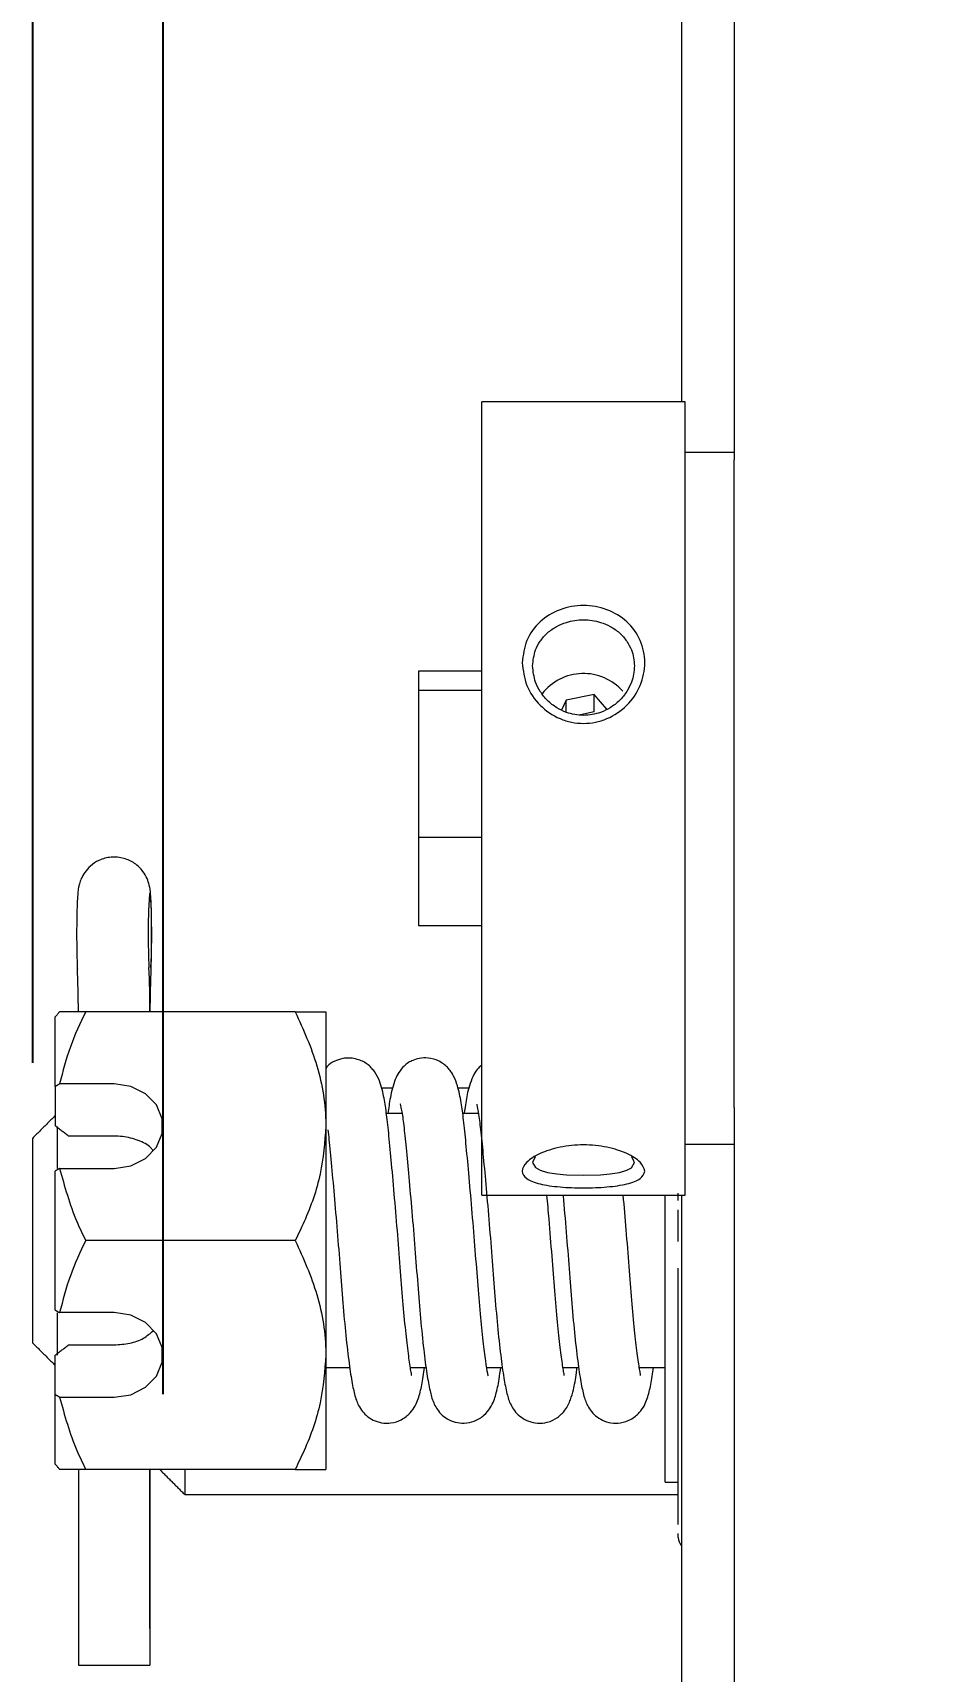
# Model space of a CAD drawing. Extents: x 2.5 to 18.9, y 8.1 to 42.4.
# Drawn here: x 2.521 to 4.738, y 29.409 to 33.436 of the extents above; entities that cross this region are included whole.
import ezdxf

# ---------------------------------------------------------------- set-up
doc = ezdxf.new("R2010")
doc.units = 0
doc.header["$LTSCALE"] = 0.5
doc.header["$MEASUREMENT"] = 0
doc.layers.get('Defpoints').update_dxf_attribs({"linetype": 'CONTINUOUS'})
doc.layers.add('DIM', color=1, linetype='CONTINUOUS')
doc.layers.add('OBJ', color=3, linetype='CONTINUOUS')
doc.styles.add('ROMANS', font='romans.shx', dxfattribs={"width": 0.9, "height": 0.375})
doc.dimstyles.new('GENIE', dxfattribs={"dimscale": 2, "dimtxt": 0.25, "dimasz": 0.156, "dimexe": 0.095, "dimexo": 0.0925, "dimgap": 0.095, "dimtad": 0, "dimtih": 1, "dimtoh": 1, "dimdec": 5, "dimzin": 4, "dimdsep": 46, "dimlunit": 5, "dimtxsty": 'ROMANS', "dimcen": 0.09, "dimadec": 0, "dimazin": 0, "dimtfac": 1, "dimtdec": 5, "dimtofl": 0, "dimtmove": 0, "dimatfit": 3, "dimfxl": 0, "dimfrac": 2, "dimtolj": 1, "dimtzin": 4, "dimarcsym": 0})
doc.dimstyles.new('GENIE1', dxfattribs={"dimscale": 2, "dimtxt": 0.25, "dimasz": 0.156, "dimexe": 0.095, "dimexo": 0.0925, "dimgap": 0.095, "dimtad": 0, "dimtih": 1, "dimtoh": 1, "dimdec": 5, "dimlfac": 1.333333, "dimzin": 4, "dimdsep": 46, "dimlunit": 5, "dimtxsty": 'ROMANS', "dimcen": 0.09, "dimadec": 0, "dimazin": 0, "dimtfac": 1, "dimtdec": 5, "dimtofl": 0, "dimtmove": 0, "dimatfit": 3, "dimfxl": 0, "dimfrac": 2, "dimtolj": 1, "dimtzin": 4, "dimarcsym": 0})

# ---------------------------------------------------------------- blocks, each defined once
blk = doc.blocks.new('*D32')
at = {"layer": 'Defpoints', "color": 0}
for p in [(18.8343, 39.7666), (18.8343, 30.782), (2.8408, 29.905)]:
    blk.add_point(p, dxfattribs=at)
at = {"layer": 'DIM', "color": 0, "lineweight": -2}
for p, q in [((2.8408, 30.09), (2.8408, 39.9566)), ((18.8343, 30.967), (18.8343, 39.9566)), ((3.1528, 39.7666), (8.269, 39.7666)), ((18.5223, 39.7666), (13.4061, 39.7666))]:
    blk.add_line(p, q, dxfattribs=at)
at = {"layer": 'DIM', "color": 0}
for points in [[(3.1528, 39.8186), (3.1528, 39.7146), (2.8408, 39.7666)], [(18.5223, 39.8186), (18.5223, 39.7146), (18.8343, 39.7666)]]:
    blk.add_solid(points, dxfattribs=at)
at = {"layer": 'DIM', "color": 0, "insert": (10.8376, 39.7666), "char_height": 0.375, "attachment_point": 5, "style": 'ROMANS'}
blk.add_mtext('\\A1;16\\POPERATOR OUTPUT\\PSHAFT LENGTH', dxfattribs=at)
blk = doc.blocks.new('*D34')
at = {"layer": 'Defpoints', "color": 0}
for p in [(2.5208, 41.2607), (18.8343, 30.782), (2.5208, 30.7195)]:
    blk.add_point(p, dxfattribs=at)
at = {"layer": 'DIM', "color": 0, "lineweight": -2}
for p, q in [((2.5208, 30.9045), (2.5208, 41.4507)), ((18.8343, 30.967), (18.8343, 41.4507)), ((2.8328, 41.2607), (7.217, 41.2607)), ((18.5223, 41.2607), (14.1381, 41.2607))]:
    blk.add_line(p, q, dxfattribs=at)
at = {"layer": 'DIM', "color": 0}
for points in [[(2.8328, 41.3127), (2.8328, 41.2087), (2.5208, 41.2607)], [(18.5223, 41.3127), (18.5223, 41.2087), (18.8343, 41.2607)]]:
    blk.add_solid(points, dxfattribs=at)
at = {"layer": 'DIM', "color": 0, "insert": (10.6776, 41.2607), "char_height": 0.375, "attachment_point": 5, "style": 'ROMANS'}
blk.add_mtext('\\A1;21 3/4 OVERALL LENGTH', dxfattribs=at)

msp = doc.modelspace()

# ---------------------------------------------------------------- linework, layer by layer
at = {"layer": 'OBJ', "linetype": 'Continuous', "lineweight": 15}
for p, q in [((4.1150101, 34.0900023), (4.1150101, 32.5293462)), ((4.2445071, 34.0152196), (4.2445071, 32.386417)), ((3.6240087, 30.6381471), (3.6240087, 32.5293462)), ((4.1240072, 30.6381471), (4.1240072, 32.5293462)), ((4.2445071, 32.404289), (4.2435074, 32.4043454)), ((4.2445071, 30.794316), (4.2445071, 32.386417)), ((3.4688113, 31.8668476), (3.4688113, 31.8191498)), ((3.6240087, 31.8191498), (3.4688113, 31.8191498)), ((3.4688113, 31.8191498), (3.4688113, 31.4581615)), ((3.8316112, 31.7954863), (3.8203426, 31.7713581)), ((3.9001988, 31.80943), (3.8316112, 31.7954863)), ((3.8316112, 31.7659702), (3.8316112, 31.7954863)), ((3.9316531, 31.7732636), (3.9001988, 31.80943)), ((3.9001988, 31.7666789), (3.9001988, 31.80943)), ((3.9001988, 31.7666789), (3.8662945, 31.7597845)), ((3.6240087, 31.4581615), (3.4688113, 31.4581615)), ((3.4688113, 31.4581615), (3.4688113, 31.2418483)), ((2.5758117, 30.8462002), (2.5758117, 31.0170496)), ((2.6328491, 31.0299984), (2.5867189, 31.0299984)), ((3.1658085, 31.0299984), (2.6508103, 31.0299984)), ((2.8408083, 31.0299984), (2.808772, 31.0299984)), ((3.2408071, 31.0299984), (3.2408071, 30.7487489)), ((2.7208106, 30.8526722), (2.5867189, 30.8526722)), ((2.5758117, 30.8462002), (2.5758117, 30.7490634)), ((4.2445071, 30.794316), (4.2445071, 27.2253916)), ((2.58081, 30.7477539), (2.58081, 30.6446426)), ((3.2408071, 30.7487489), (3.2408071, 30.18625)), ((2.5208112, 30.2154985), (2.5208112, 30.7195004)), ((2.7208106, 30.7241092), (2.6086506, 30.7241092)), ((4.2435074, 30.7043505), (4.2445071, 30.7044115)), ((2.5758117, 30.2966453), (2.5758117, 30.6383536)), ((2.5867189, 30.6448256), (2.7208106, 30.6448256)), ((3.6240087, 30.5793497), (3.6240087, 30.6381471)), ((4.1240072, 30.5793497), (4.1240072, 30.6381471)), ((4.0750093, 29.873748), (4.0750093, 30.5793497)), ((4.1070081, 30.5661944), (4.1070081, 30.5841838)), ((4.1150101, 30.5793497), (4.1150101, 26.8624087)), ((4.1070081, 30.4652795), (4.1070081, 30.5428172)), ((3.1658085, 30.4674995), (2.6508103, 30.4674995)), ((4.1070081, 29.769163), (4.1070081, 30.3998036)), ((2.58081, 30.2901076), (2.58081, 30.1855085)), ((2.7208106, 30.2901733), (2.5867189, 30.2901733)), ((2.6086506, 30.2108944), (2.7208106, 30.2108944)), ((2.5758117, 30.0888035), (2.5758117, 30.1859356)), ((3.2408071, 30.18625), (3.2408071, 29.9050006)), ((2.5758117, 29.9179493), (2.5758117, 30.0888035)), ((2.5867189, 30.0823267), (2.7208106, 30.0823267)), ((2.6328116, 29.9050006), (2.5867189, 29.9050006)), ((3.1658085, 29.9050006), (2.6508103, 29.9050006)), ((2.8087345, 29.9050006), (2.8087345, 29.4235171)), ((2.8087345, 29.9050006), (2.8087345, 29.5135154)), ((2.8408083, 29.9050006), (2.8088095, 29.9050006)), ((2.8343081, 29.9030012), (2.8343081, 29.9050006)), ((2.8943117, 29.9050006), (2.8943117, 29.8430024)), ((4.1070081, 29.7376195), (4.1070081, 29.747006)), ((2.8088095, 29.5135154), (2.8087345, 29.5135154)), ((2.6328116, 29.4235171), (2.8087345, 29.4235171))]:
    msp.add_line(p, q, dxfattribs=at)
at = {"layer": 'OBJ', "linetype": 'Continuous', "lineweight": 15, "flags": 128}
for points in [[(2.8112923, 31.1389951), (2.812353, 31.1680136), (2.8128927, 31.2045602), (2.812827, 31.2433407), (2.8121746, 31.2787421), (2.8110201, 31.3056393), (2.809537, 31.3201369), (2.8079366, 31.3201369), (2.8064488, 31.3056393), (2.8052943, 31.2787421), (2.8046419, 31.2433407), (2.8045762, 31.2045602), (2.8051159, 31.1680136), (2.8061766, 31.1389951)], [(2.7208106, 30.6448256), (2.7618533, 30.6510959), (2.7979446, 30.6691415), (2.8247338, 30.6967896), (2.8389873, 30.7307033), (2.8389873, 30.7667946), (2.8247338, 30.8007129), (2.7979446, 30.828361), (2.7618533, 30.8464067), (2.7208106, 30.8526722)], [(3.7553548, 30.6732998), (3.7490095, 30.6596142), (3.7563451, 30.6465903), (3.7676277, 30.6403248), (3.7856452, 30.6349932), (3.8085249, 30.6312855), (3.8320242, 30.6292017), (3.8740807, 30.6281269), (3.9160526, 30.6292064), (3.9395237, 30.6312949), (3.9623894, 30.6349979), (3.9803881, 30.6403201), (3.9916708, 30.6465809), (3.9990111, 30.6596142), (3.9990111, 30.6596142)], [(2.7208106, 30.0823267), (2.7618533, 30.0885923), (2.7979446, 30.1066426), (2.8247338, 30.1342907), (2.8389873, 30.1682044), (2.8389873, 30.2042957), (2.8247338, 30.2382093), (2.7979446, 30.2658574), (2.7618533, 30.2839078), (2.7208106, 30.2901733)]]:
    msp.add_lwpolyline(points, dxfattribs=at)
at = {"layer": 'OBJ', "linetype": 'Continuous', "lineweight": 15}
for centre, radius, start, end in [((3.8740623, 31.7321521), 0.1291002, 41.468434, 142.1522043), ((0.1672172, 31.027514), 2.4656331, 0.057732, 2.5914544), ((0.3567207, 31.0278297), 2.4519772, 0.0506752, 2.5985112), ((5.2607482, 31.0278297), 2.4519772, 177.4014888, 179.9493248), ((4.1370398, 29.7376332), 0.0300317, 180.0262054, 222.815416)]:
    msp.add_arc(centre, radius, start, end, dxfattribs=at)
for points in [[(4.1240072, 32.5293462), (3.6240087, 32.5293462)], [(4.2435074, 32.4043454), (4.1240072, 32.4043454)], [(3.6240087, 31.8668476), (3.4688113, 31.8668476)], [(3.4688113, 31.2418483), (3.6240087, 31.2418483)], [(2.5758117, 30.8462002), (2.5867189, 30.8526722)], [(3.4057243, 30.8419997), (3.3772595, 30.8419997)], [(3.5931738, 30.8419997), (3.5654788, 30.8419997)], [(2.5758117, 30.7745009), (2.5208112, 30.7195004)], [(3.4281394, 30.7794993), (3.3897859, 30.7794993)], [(3.6157532, 30.7794993), (3.5771228, 30.7794993)], [(2.6086506, 30.7241092), (2.5758117, 30.7490634)], [(4.1240072, 30.7043505), (4.2435074, 30.7043505)], [(3.9990111, 30.6596142), (3.9926657, 30.6732904)], [(2.5867189, 30.6448256), (2.5758117, 30.6383536)], [(3.6240087, 30.5793497), (4.1240072, 30.5793497)], [(2.5758117, 30.2966453), (2.5867189, 30.2901733)], [(2.5208112, 30.2154985), (2.5758117, 30.160498)], [(2.5758117, 30.1859356), (2.6086506, 30.2108944)], [(3.2408071, 30.1554997), (3.2995013, 30.1554997)], [(3.44871, 30.1554997), (3.487162, 30.1554997)], [(3.6362159, 30.1554997), (3.6747195, 30.1554997)], [(3.8236091, 30.1554997), (3.861972, 30.1554997)], [(4.0111526, 30.1554997), (4.0750093, 30.1554997)], [(2.5867189, 30.0823267), (2.5758117, 30.0888035)], [(2.6328116, 29.9050006), (2.6328116, 29.4235171)], [(2.8088095, 29.5135154), (2.8088095, 29.9050006)], [(2.8343081, 29.9030012), (2.8943117, 29.8430024)], [(4.0750093, 29.873748), (4.1070081, 29.873748)], [(2.8943117, 29.8430024), (4.1070081, 29.8430024)]]:
    msp.add_open_spline(points, degree=1, dxfattribs=at)
for points, knots in [([(3.7233701, 31.8878171), (3.7257081, 31.9066401), (3.7303695, 31.9441675), (3.764705, 31.9907462), (3.8065239, 32.0162037), (3.8443617, 32.0267887), (3.8739205, 32.0294429), (3.9035079, 32.0267958), (3.9413506, 32.0162121), (3.9835625, 31.9908107), (4.0166162, 31.9441511), (4.0286796, 31.888037), (4.0166023, 31.8305759), (3.9835416, 31.78064), (3.9413546, 31.7524953), (3.903521, 31.7406737), (3.8739541, 31.737676), (3.8443859, 31.7406693), (3.8065379, 31.7525193), (3.7647, 31.7806811), (3.73038, 31.8307012), (3.7257115, 31.8687392), (3.7233701, 31.8878171)], [0, 0, 0, 0, 0.063107473, 0.125817808, 0.187909957, 0.219137275, 0.249912051, 0.280690719, 0.311973591, 0.374145315, 0.436831913, 0.500004661, 0.563193199, 0.625888763, 0.688045641, 0.719274476, 0.750073922, 0.780823891, 0.812085357, 0.874192885, 0.936901338, 1, 1, 1, 1]), ([(3.7490095, 31.8800075), (3.7504134, 31.8663802), (3.7526708, 31.8444683), (3.7674029, 31.8158538), (3.7848271, 31.7941141), (3.8070704, 31.7767307), (3.8366124, 31.762577), (3.8739632, 31.7558851), (3.911319, 31.7625522), (3.9408997, 31.7766952), (3.9631337, 31.7940812), (3.9806988, 31.8158449), (3.9949597, 31.8444355), (4.0015286, 31.8802114), (3.994962, 31.9148722), (3.9807182, 31.9418547), (3.9631553, 31.9618227), (3.9409195, 31.9774124), (3.9113244, 31.9899489), (3.8739627, 31.9954907), (3.8366133, 31.9899235), (3.8070731, 31.9773901), (3.7848309, 31.961813), (3.7674033, 31.9418544), (3.7526723, 31.9149253), (3.7504139, 31.8933958), (3.7490095, 31.8800075)], [0, 0, 0, 0, 0.054663637, 0.087896221, 0.125008813, 0.162294124, 0.195573343, 0.249926319, 0.304332829, 0.337628187, 0.374924253, 0.412091812, 0.445351804, 0.50000241, 0.554613754, 0.587870679, 0.625040661, 0.662350196, 0.69565885, 0.750095109, 0.804423799, 0.83770017, 0.874986831, 0.912108879, 0.945343938, 1, 1, 1, 1]), ([(2.811236, 31.1342596), (2.8114522, 31.1387531), (2.8121031, 31.1522767), (2.8128045, 31.1806166), (2.8131052, 31.2183652), (2.8128576, 31.255767), (2.8120769, 31.2892574), (2.8109393, 31.3128593), (2.8096819, 31.327058), (2.8075389, 31.3408106), (2.8020226, 31.3580859), (2.7907422, 31.3773715), (2.7717822, 31.3957483), (2.7443671, 31.4086241), (2.7132856, 31.4115781), (2.684517, 31.4038426), (2.6627971, 31.3895579), (2.6485379, 31.3736053), (2.639854, 31.3581341), (2.635315, 31.3449486), (2.633174, 31.3350876), (2.6317633, 31.3252652), (2.6306347, 31.3119868), (2.6295043, 31.288282), (2.6287329, 31.2541181), (2.6285145, 31.2159402), (2.6288508, 31.1790083), (2.6295381, 31.1516742), (2.6301673, 31.138666), (2.6303805, 31.1342596)], [0, 0, 0, 0, 0.026040153, 0.078369261, 0.128435922, 0.177985439, 0.227777326, 0.27884931, 0.314068051, 0.338110656, 0.363006955, 0.38994066, 0.428578853, 0.46760971, 0.509888258, 0.551699571, 0.585112881, 0.613387502, 0.637413927, 0.657071255, 0.672287839, 0.688766702, 0.722941089, 0.772555464, 0.825086887, 0.875002467, 0.924552533, 0.974442524, 1, 1, 1, 1]), ([(2.5867189, 31.0299984), (2.5851086, 31.0280902), (2.581469, 31.0237772), (2.5778369, 31.0194579), (2.5758117, 31.0170496)], [0, 0, 0, 0, 0.442430726, 1, 1, 1, 1]), ([(2.6508103, 31.0299984), (2.6372758, 31.0014104), (2.6100455, 30.9438936), (2.5945251, 30.8831993), (2.5867189, 30.8526722)], [0, 0, 0, 0, 0.497035599, 1, 1, 1, 1]), ([(2.6508103, 31.0299984), (2.6394428, 31.0299984), (2.6120058, 31.0299984), (2.5960588, 31.0299984), (2.5867189, 31.0299984)], [0, 0, 0, 0, 0.414313404, 1, 1, 1, 1]), ([(3.1658085, 31.0299984), (3.1855061, 30.9862652), (3.2256182, 30.897207), (3.2406951, 30.799963), (3.2408042, 30.7500724), (3.2408071, 30.7487489)], [0, 0, 0, 0, 0.484345517, 0.986321263, 1, 1, 1, 1]), ([(3.1658085, 31.0299984), (3.1769518, 31.0299984), (3.2033164, 31.0299984), (3.2337105, 31.0299984), (3.2384217, 31.0299984), (3.2408071, 31.0299984)], [0, 0, 0, 0, 0.26546278, 0.628077922, 1, 1, 1, 1]), ([(3.4509111, 30.1366327), (3.4512573, 30.1365715), (3.4521448, 30.1364148), (3.4493611, 30.1492584), (3.44429, 30.1831604), (3.4378215, 30.2375623), (3.4310103, 30.3084991), (3.4247755, 30.3914986), (3.4176091, 30.4812825), (3.4099955, 30.5721674), (3.4025941, 30.6552728), (3.3962954, 30.723972), (3.3903601, 30.7779202), (3.3842905, 30.8182143), (3.3760819, 30.8539419), (3.3626515, 30.8811775), (3.3479358, 30.8979748), (3.3313784, 30.908285), (3.3163214, 30.9137882), (3.299831, 30.9164696), (3.2807764, 30.9154078), (3.2615827, 30.9082765), (3.246349, 30.8997412), (3.2418873, 30.8912433), (3.2408071, 30.8891859)], [0, 0, 0, 0, 0.020966646, 0.0537617716, 0.1141655931, 0.1805858981, 0.2523162199, 0.325293004, 0.4006000866, 0.4778263138, 0.5545835282, 0.6245217796, 0.6876547632, 0.7470121386, 0.8120581035, 0.8486731813, 0.8785621596, 0.891002892, 0.9032108222, 0.9189972995, 0.9391885839, 0.9634904514, 0.9911605963, 1, 1, 1, 1]), ([(3.6389286, 30.1355016), (3.6389491, 30.135481), (3.6403268, 30.1340939), (3.6379735, 30.1415686), (3.6337621, 30.1696384), (3.6271745, 30.2203842), (3.6204436, 30.2867634), (3.6140698, 30.3668849), (3.6072497, 30.4553243), (3.5996702, 30.5465512), (3.5921408, 30.6328848), (3.5854417, 30.7058824), (3.5796326, 30.764035), (3.5734306, 30.8081914), (3.5666568, 30.8429822), (3.5555844, 30.8720637), (3.5444769, 30.889237), (3.5306152, 30.9016231), (3.5159305, 30.9108003), (3.4941381, 30.9173525), (3.4722548, 30.9162647), (3.4558857, 30.9113327), (3.4416986, 30.9037021), (3.4252283, 30.8901657), (3.4089057, 30.862699), (3.399328, 30.8217719), (3.3951214, 30.7926748), (3.3932167, 30.7794993)], [0, 0, 0, 0, 0.000441823, 0.029688432, 0.081157501, 0.135768851, 0.195341566, 0.257096466, 0.320005667, 0.385054393, 0.450355022, 0.5117829, 0.566315137, 0.6171628, 0.672647696, 0.706053948, 0.73953752, 0.753406161, 0.76561187, 0.786646312, 0.803822795, 0.81656959, 0.826284407, 0.841611653, 0.89279535, 0.951456174, 1, 1, 1, 1]), ([(3.6240087, 30.8987977), (3.6211591, 30.8963373), (3.6128497, 30.8891627), (3.5996869, 30.8685061), (3.5887305, 30.8324683), (3.5837844, 30.8025143), (3.5812559, 30.7829692), (3.580807, 30.7794993)], [0, 0, 0, 0, 0.081510077, 0.237687502, 0.608873588, 0.930560627, 1, 1, 1, 1]), ([(3.4243096, 30.8026465), (3.4242028, 30.8028098), (3.4223759, 30.8056034), (3.4277633, 30.7879262), (3.4321684, 30.7531611), (3.4382218, 30.6955423), (3.444865, 30.6236329), (3.4523077, 30.5388835), (3.4598195, 30.4484071), (3.4666437, 30.358583), (3.4734846, 30.2733075), (3.4812063, 30.198572), (3.4886995, 30.1402575), (3.4963432, 30.0986258), (3.5024325, 30.0751969), (3.5118288, 30.0560776), (3.522605, 30.0416823), (3.538717, 30.028655), (3.5582087, 30.0201345), (3.5826865, 30.0172655), (3.6078492, 30.0226848), (3.6308366, 30.0372008), (3.6510712, 30.0634029), (3.6591877, 30.0895969), (3.6660953, 30.1194232), (3.6694947, 30.145644), (3.6707725, 30.1554997)], [0, 0, 0, 0, 0.003073675, 0.052578548, 0.106491367, 0.163003151, 0.222960817, 0.285857575, 0.349841008, 0.412495072, 0.475655113, 0.541925047, 0.60549231, 0.661676997, 0.709136158, 0.728433355, 0.745675175, 0.762420016, 0.779358862, 0.796486824, 0.816994255, 0.841232643, 0.865214155, 0.914062107, 0.967698339, 1, 1, 1, 1]), ([(3.6117545, 30.8025667), (3.6118024, 30.8020303), (3.611977, 30.8000771), (3.6163142, 30.7789818), (3.6218604, 30.7352556), (3.6278152, 30.6726134), (3.6348857, 30.5958273), (3.6423761, 30.5082213), (3.6497947, 30.417487), (3.6563021, 30.3287928), (3.663605, 30.2461969), (3.6713033, 30.1767619), (3.6787828, 30.1240476), (3.6862541, 30.0884976), (3.6931758, 30.0663067), (3.7059999, 30.0463872), (3.7207669, 30.0322873), (3.7390477, 30.0223606), (3.7620352, 30.0173372), (3.7875492, 30.0200464), (3.8114812, 30.0315788), (3.8326664, 30.053715), (3.8431163, 30.0774516), (3.8500297, 30.1031747), (3.8552453, 30.1292305), (3.8578422, 30.1511453), (3.8583582, 30.1554997)], [0, 0, 0, 0, 0.019376285, 0.070553434, 0.125552104, 0.1829913, 0.244114232, 0.307588296, 0.371370802, 0.433474767, 0.497855682, 0.564231551, 0.62532035, 0.678918173, 0.722296656, 0.74006433, 0.756786137, 0.773672891, 0.790598259, 0.809705032, 0.832931308, 0.857391359, 0.893015127, 0.931659442, 0.986421189, 1, 1, 1, 1]), ([(3.2408071, 30.7487489), (3.2379547, 30.7093817), (3.2321467, 30.6292242), (3.1985079, 30.5360224), (3.173178, 30.4829424), (3.1658085, 30.4674995)], [0, 0, 0, 0, 0.406290331, 0.827267334, 1, 1, 1, 1]), ([(3.2458993, 30.7392075), (3.2467974, 30.731687), (3.2496956, 30.7074187), (3.2549584, 30.6491886), (3.2622407, 30.5690609), (3.2697709, 30.4794008), (3.2769619, 30.3889484), (3.283474, 30.3016891), (3.2910628, 30.2224171), (3.2986801, 30.1583552), (3.3061962, 30.1107249), (3.3134228, 30.0805447), (3.3220796, 30.0575974), (3.3398227, 30.0370833), (3.3569633, 30.0254847), (3.3779734, 30.0184384), (3.4033328, 30.018073), (3.4279864, 30.026196), (3.4563422, 30.0493812), (3.4694797, 30.0806503), (3.4768066, 30.1101089), (3.4812766, 30.1403949), (3.483506, 30.1554997)], [0, 0, 0, 0, 0.029784397, 0.096112397, 0.166361123, 0.238622397, 0.310325982, 0.380804273, 0.454811735, 0.528971952, 0.595463156, 0.653208107, 0.698010464, 0.717112432, 0.736144355, 0.755330448, 0.775455067, 0.800158303, 0.828049344, 0.881829367, 0.941063745, 1, 1, 1, 1]), ([(2.8160794, 30.689041), (2.8144465, 30.6911731), (2.8059686, 30.7022423), (2.7803239, 30.7146097), (2.7482506, 30.72321), (2.727584, 30.7238872), (2.7208106, 30.7241092)], [0, 0, 0, 0, 0.086596351, 0.4495778167, 0.8196007685, 1, 1, 1, 1]), ([(4.0246457, 30.6381471), (4.0223074, 30.6316055), (4.0176455, 30.6185639), (3.9833153, 30.6057013), (3.9414968, 30.5996506), (3.9036572, 30.5973122), (3.8740964, 30.5967411), (3.8445109, 30.5973137), (3.8066647, 30.5996477), (3.7644564, 30.6056465), (3.7314051, 30.618714), (3.7193326, 30.6375358), (3.7314213, 30.6600536), (3.7644725, 30.6821375), (3.8066657, 30.6956413), (3.8444996, 30.7014479), (3.8740662, 30.7029383), (3.9036347, 30.7014539), (3.9414832, 30.6956265), (3.9833191, 30.6821568), (4.0176365, 30.6598584), (4.0223044, 30.6453995), (4.0246457, 30.6381471)], [0, 0, 0, 0, 0.06310681, 0.125813343, 0.187905922, 0.219133074, 0.249912912, 0.280692257, 0.311968509, 0.374147584, 0.436827077, 0.500003726, 0.563193196, 0.625886144, 0.688045341, 0.719273991, 0.750073544, 0.780823256, 0.812084667, 0.874193904, 0.936897023, 1, 1, 1, 1]), ([(2.5867189, 30.6448256), (2.5988896, 30.6006404), (2.6155531, 30.5401439), (2.6433229, 30.4829266), (2.6508103, 30.4674995)], [0, 0, 0, 0, 0.730376377, 1, 1, 1, 1]), ([(3.8258525, 30.1366749), (3.8262119, 30.1364561), (3.8273139, 30.1357851), (3.8254145, 30.1439285), (3.8218806, 30.1656676), (3.8165458, 30.2044919), (3.8098985, 30.266257), (3.8032773, 30.3430644), (3.7968339, 30.429509), (3.790183, 30.5107575), (3.7859565, 30.5596316), (3.7842513, 30.5793497)], [0, 0, 0, 0, 0.033145104, 0.101639205, 0.163566173, 0.292513832, 0.434571711, 0.584900173, 0.736161322, 0.893555503, 1, 1, 1, 1]), ([(3.8237171, 30.5793497), (3.8240998, 30.5750859), (3.8269646, 30.5431655), (3.8324788, 30.4767247), (3.8396146, 30.3868466), (3.8461556, 30.2995732), (3.8537532, 30.2206327), (3.8613614, 30.1569878), (3.8688899, 30.109764), (3.8760863, 30.0799533), (3.8849701, 30.056871), (3.9030913, 30.036395), (3.9203933, 30.0250311), (3.9416567, 30.0182334), (3.9670918, 30.018277), (3.9916542, 30.0268392), (4.0195289, 30.050451), (4.0321341, 30.0813093), (4.0394446, 30.1107524), (4.0438255, 30.1407629), (4.0459767, 30.1554997)], [0, 0, 0, 0, 0.0132217078, 0.0989827454, 0.1839920544, 0.2676621365, 0.355562607, 0.443404246, 0.5220424371, 0.5902363654, 0.6430331601, 0.6656491806, 0.6882449717, 0.7110060101, 0.7350735905, 0.764644791, 0.7977560225, 0.8616266763, 0.9320514729, 1, 1, 1, 1]), ([(4.0137573, 30.1359568), (4.0139349, 30.1365646), (4.0142975, 30.1378056), (4.0110531, 30.1542601), (4.0058652, 30.1901498), (3.999349, 30.2468512), (3.9925714, 30.3199095), (3.9863157, 30.4041265), (3.979151, 30.4931272), (3.9742129, 30.5509332), (3.9717853, 30.5793497)], [0, 0, 0, 0, 0.063049102, 0.128743949, 0.254152308, 0.393014307, 0.542175583, 0.692767658, 0.848969577, 1, 1, 1, 1]), ([(2.6508103, 30.4674995), (2.6372758, 30.4389115), (2.6100455, 30.3813947), (2.5945251, 30.3207004), (2.5867189, 30.2901733)], [0, 0, 0, 0, 0.497035599, 1, 1, 1, 1]), ([(3.1658085, 30.4674995), (3.1855061, 30.4237683), (3.225619, 30.3347126), (3.2406948, 30.2374477), (3.2408042, 30.1875719), (3.2408071, 30.18625)], [0, 0, 0, 0, 0.484343874, 0.986333393, 1, 1, 1, 1]), ([(2.7208106, 30.2108944), (2.7337423, 30.2117507), (2.7595849, 30.2134618), (2.7935047, 30.2254406), (2.809067, 30.2392467), (2.8164361, 30.2457843)], [0, 0, 0, 0, 0.345261026, 0.689962729, 1, 1, 1, 1]), ([(3.2408071, 30.18625), (3.2379547, 30.1468828), (3.2321467, 30.0667254), (3.1985079, 29.9735235), (3.173178, 29.9204436), (3.1658085, 29.9050006)], [0, 0, 0, 0, 0.406290331, 0.827267334, 1, 1, 1, 1]), ([(2.5867189, 30.0823267), (2.5988896, 30.0381415), (2.6155531, 29.977645), (2.6433229, 29.9204277), (2.6508103, 29.9050006)], [0, 0, 0, 0, 0.730376377, 1, 1, 1, 1]), ([(2.5758117, 29.9179493), (2.5778373, 29.915543), (2.5814717, 29.9112256), (2.5851089, 29.9069106), (2.5867189, 29.9050006)], [0, 0, 0, 0, 0.5573572731, 1, 1, 1, 1]), ([(2.6508103, 29.9050006), (2.6394428, 29.9050006), (2.6120058, 29.9050006), (2.5960588, 29.9050006), (2.5867189, 29.9050006)], [0, 0, 0, 0, 0.414313404, 1, 1, 1, 1]), ([(3.1658085, 29.9050006), (3.1769518, 29.9050006), (3.2033164, 29.9050006), (3.2337105, 29.9050006), (3.2384217, 29.9050006), (3.2408071, 29.9050006)], [0, 0, 0, 0, 0.26546278, 0.628077922, 1, 1, 1, 1])]:
    msp.add_open_spline(points, degree=3, knots=knots, dxfattribs=at)

# ---------------------------------------------------------------- dimensions: what is measured, and where the dimension line sits
at = {"layer": 'DIM'}
dim = msp.add_linear_dim(base=(2.5208112, 41.2606732), p1=(18.8343115, 30.7820008), p2=(2.5208112, 30.7195004), text='<> OVERALL LENGTH', dimstyle='GENIE1', dxfattribs=at)
dim.commit()
dim.dimension.update_dxf_attribs({"geometry": '*D34', "text_midpoint": (10.6775613, 41.2606732)})
dim = msp.add_linear_dim(base=(18.8343115, 39.7665736), p1=(2.8408083, 29.9050006), p2=(18.8343115, 30.7820008), text='<>\\POPERATOR OUTPUT\\PSHAFT LENGTH', dimstyle='GENIE', dxfattribs=at)
dim.commit()
dim.dimension.update_dxf_attribs({"geometry": '*D32', "text_midpoint": (10.8375599, 39.7665736), "dimtype": 160})

doc.saveas('drawing.dxf')
